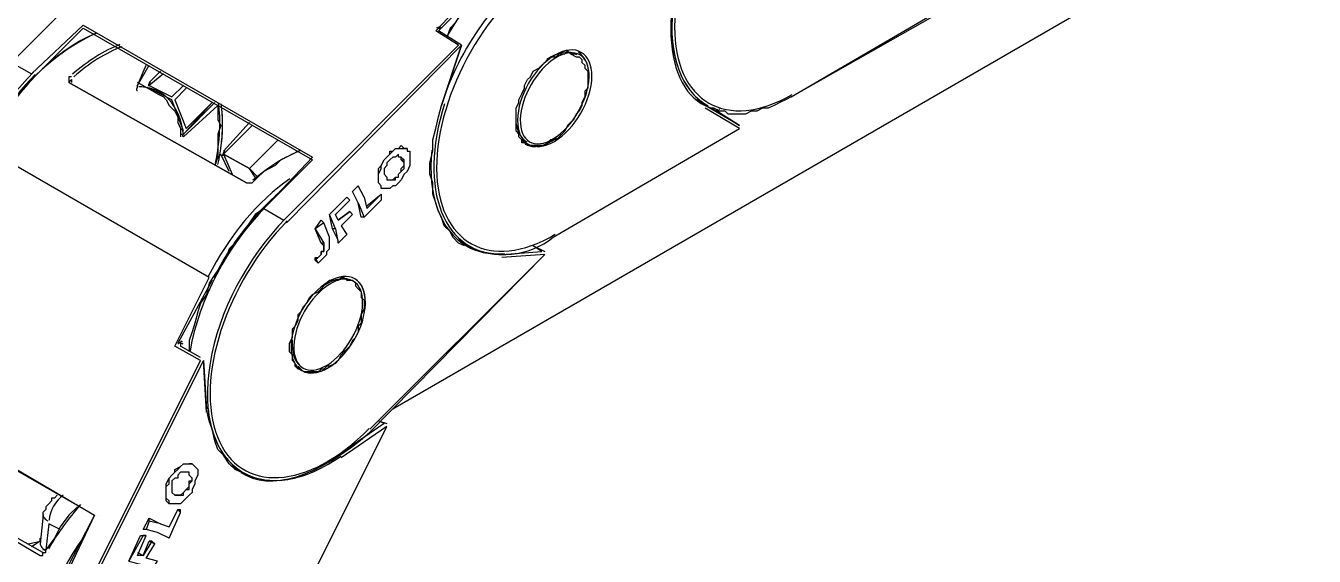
# Model space of a CAD drawing. Header units: millimetres. Extents: x 2758 to 41047, y 670 to 17125.
# Drawn here: x 35486.8 to 35674.1, y 7251 to 7328.1 of the extents above; entities that cross this region are included whole.
import ezdxf

# ---------------------------------------------------------------- set-up
doc = ezdxf.new("R2010")
doc.units = ezdxf.units.MM
doc.layers.add('PDF2_Geometría', color=7, linetype='Continuous')

# ---------------------------------------------------------------- blocks, each defined once
blk = doc.blocks.new('OH3A1-1$-$ASSY$$CENTER$TUB_-_v2$-$copia')
at = {"layer": 'PDF2_Geometría', "lineweight": -3}
for points in [[(17.39416164822048, 9.05416276719835), (16.53169674343533, 8.555849711100258)], [(16.49334377712673, 8.718338012695312), (16.4783443874783, 8.703338623046875), (16.47167799207899, 8.70750512017144), (16.42084672715929, 8.656673855251736), (16.42667982313368, 8.653340657552082), (16.44167921278211, 8.667506747775606)], [(16.47834269205729, 8.704171074761282), (16.47167629665798, 8.707504272460938), (16.42084503173828, 8.656673007541231), (16.41834513346354, 8.654173109266493), (16.41667853461371, 8.652506510416666), (16.41501193576388, 8.650006612141924), (16.41334533691406, 8.647506713867188), (16.41167873806423, 8.645006815592447), (16.41001213921441, 8.642506917317707), (16.40834554036458, 8.640007019042965), (16.40667894151475, 8.637507120768227), (16.40501234266493, 8.634173923068575), (16.40417904324001, 8.631674024793837), (16.40251244439019, 8.629174126519096), (16.40167914496527, 8.625840928819441), (16.40084584554036, 8.623341030544704), (16.40001254611545, 8.620841132269964), (16.39917924669054, 8.617507934570312), (16.39917924669054, 8.615008036295572)], [(16.58667670355903, 8.698338826497395), (16.57084401448568, 8.689172532823347), (16.56917741563585, 8.688339233398436), (16.56751081678602, 8.687505933973522), (16.5658442179362, 8.685839335123697), (16.56417761908637, 8.685006035698782), (16.56251102023654, 8.683339436848957), (16.56084442138672, 8.682506137424044), (16.56001112196181, 8.680839538574215), (16.55834452311198, 8.67917293972439), (16.55667792426215, 8.677506340874565), (16.55501132541233, 8.675839742024738), (16.5533447265625, 8.67417314317491), (16.55251142713759, 8.672506544325083), (16.55084482828776, 8.670006646050346), (16.55001152886284, 8.66834004720052), (16.54834493001302, 8.666673448350691), (16.54751163058811, 8.664173550075954)], [(16.64751180013021, 8.646673414442274), (16.70167626274956, 8.678338792588974), (16.69250996907552, 8.683338589138454)], [(16.44168090820312, 8.6675050523546), (16.50834486219618, 8.62917327880859), (16.49417877197265, 8.614173889160156), (16.50001186794705, 8.610840691460503), (16.55084313286675, 8.661671956380207), (16.54417673746745, 8.665838453504774), (16.55834282769097, 8.680837843153212)], [(16.55917697482639, 8.6800053914388), (16.54501088460286, 8.665839301215277)], [(16.64751180013021, 8.646673414442274), (16.70167626274956, 8.677505493164062)], [(16.44167751736111, 8.66667260064019), (16.42751142713758, 8.652506510416666)], [(16.44167921278211, 8.666670905219183), (16.50834316677517, 8.628339131673174), (16.49417707655165, 8.614173041449652), (16.49167717827691, 8.612506442599825), (16.49001057942708, 8.610006544325087), (16.48834398057725, 8.607506646050346), (16.48667738172743, 8.605006747775606), (16.48417748345269, 8.602506849500868), (16.48334418402777, 8.600006951226128), (16.48167758517795, 8.597507052951388), (16.48001098632812, 8.595007154676649), (16.4783443874783, 8.592507256401907), (16.47751108805338, 8.589174058702254), (16.47584448920355, 8.586674160427515), (16.47501118977864, 8.584174262152777), (16.47417789035373, 8.580841064453123), (16.47334459092881, 8.578341166178383), (16.4725112915039, 8.575841267903645), (16.4725112915039, 8.572508070203993)], [(16.54501173231336, 8.665839301215277), (16.54501173231336, 8.665839301215277)], [(16.55167812771267, 8.661672804090712), (16.54501173231336, 8.665839301215277)], [(16.54501173231336, 8.665839301215277), (16.54501173231336, 8.665839301215277)], [(16.55167643229166, 8.661671956380207), (16.50084516737196, 8.61000739203559)], [(16.54584418402778, 8.644173516167532), (16.55167728000217, 8.661672804090712)], [(16.55167812771267, 8.661671956380207), (16.54584503173827, 8.64417266845703)], [(16.55084567599826, 8.661672804090712), (16.55084567599826, 8.661672804090712)], [(16.55084567599826, 8.661672804090712), (16.55084567599826, 8.661672804090712)], [(16.57001241048177, 8.633339775933157), (16.56917911105686, 8.633339775933157), (16.56917911105686, 8.634173075358072), (16.56834581163194, 8.635006374782986), (16.56834581163194, 8.635839674207899), (16.56751251220702, 8.636672973632812), (16.56751251220702, 8.637506273057722), (16.56751251220702, 8.638339572482638), (16.56751251220702, 8.640006171332464), (16.56751251220702, 8.640839470757378), (16.56751251220702, 8.642506069607204), (16.56751251220702, 8.643339369032118), (16.56834581163194, 8.645005967881941), (16.56834581163194, 8.645839267306856), (16.56917911105686, 8.647505866156683), (16.57001241048177, 8.649172465006508), (16.57001241048177, 8.650005764431423), (16.57084570990668, 8.65167236328125), (16.57167900933159, 8.65250566270616), (16.57251230875651, 8.654172261555988), (16.57417890760633, 8.655005560980902), (16.57501220703125, 8.655838860405815), (16.57584550645616, 8.656672159830727), (16.57667880588108, 8.65750545925564), (16.57751210530599, 8.658338758680555), (16.57917870415581, 8.658338758680555), (16.58001200358073, 8.659172058105465), (16.58084530300564, 8.659172058105465), (16.58167860243055, 8.659172058105465), (16.58251190185547, 8.660005357530379), (16.58334520128038, 8.659172058105465), (16.58417850070529, 8.659172058105465), (16.5850118001302, 8.659172058105465)], [(16.58334520128038, 8.659172905815971), (16.5850118001302, 8.658339606391058)], [(16.45751105414496, 8.650005764431423), (16.4600109524197, 8.655838860405815)], [(16.45751105414496, 8.650005764431423), (16.46084425184462, 8.655838860405815)], [(16.5850118001302, 8.658338758680555), (16.58584509955512, 8.658338758680555), (16.58667839898003, 8.65750545925564), (16.58667839898003, 8.656672159830727), (16.58751169840494, 8.655838860405815), (16.58751169840494, 8.655005560980902), (16.58834499782986, 8.65417226155599), (16.58834499782986, 8.653338962131075), (16.58834499782986, 8.65167236328125), (16.58834499782986, 8.650839063856337), (16.58834499782986, 8.649172465006508), (16.58751169840494, 8.648339165581596), (16.58751169840494, 8.646672566731771), (16.58667839898003, 8.645005967881943), (16.58667839898003, 8.644172668457031), (16.58584509955512, 8.642506069607204), (16.5850118001302, 8.641672770182291), (16.58417850070529, 8.640006171332464), (16.58334520128038, 8.639172871907553), (16.58251190185547, 8.638339572482638), (16.58167860243055, 8.636672973632812), (16.58084530300564, 8.635839674207899), (16.58001200358073, 8.635006374782986), (16.57917870415581, 8.634173075358072), (16.57751210530599, 8.634173075358072), (16.57667880588108, 8.633339775933157), (16.57584550645616, 8.632506476508246), (16.57501220703125, 8.632506476508246), (16.57417890760633, 8.632506476508246), (16.57251230875651, 8.632506476508246), (16.57167900933159, 8.632506476508246), (16.57084570990668, 8.632506476508246), (16.57001241048177, 8.633339775933157)], [(16.42751057942708, 8.652506510416666), (16.42751057942708, 8.652506510416666)], [(16.43834431966145, 8.65167236328125), (16.43751102023654, 8.650839063856337)], [(16.43834601508246, 8.652505662706162), (16.43751271565755, 8.652505662706162), (16.43751271565755, 8.65167236328125), (16.43751271565755, 8.650839063856337), (16.48917728000217, 8.621673583984375), (16.49001057942708, 8.621673583984375), (16.49084387885199, 8.621673583984375)], [(16.43834431966145, 8.652506510416666), (16.43834431966145, 8.652506510416666)], [(16.43834431966145, 8.65167236328125), (16.43834431966145, 8.650839063856337)], [(16.43834431966145, 8.65167236328125), (16.43834431966145, 8.65167236328125)], [(16.46084425184461, 8.650839063856337), (16.46417744954427, 8.65417226155599)], [(16.46501159667969, 8.653338962131075), (16.46084509955512, 8.650005764431423), (16.46751149495442, 8.646672566731771), (16.47084469265408, 8.650005764431423)], [(16.43751186794705, 8.650839063856337), (16.43751186794705, 8.650839063856337)], [(16.48917643229166, 8.621673583984375), (16.43751186794704, 8.650839063856337)], [(16.45667860243055, 8.650005764431423), (16.45667860243055, 8.650005764431423)], [(16.45751105414496, 8.650005764431423), (16.45751105414496, 8.650005764431423)], [(16.45751105414496, 8.649172465006508), (16.45751105414496, 8.650005764431423)], [(16.45751105414496, 8.649172465006508), (16.45751105414496, 8.649172465006508)], [(16.45751105414496, 8.649172465006508), (16.45751105414496, 8.649172465006508)], [(16.46334499782986, 8.647505866156683), (16.45751190185547, 8.650839063856337)], [(16.46084425184461, 8.650005764431423), (16.46084425184461, 8.650005764431423)], [(16.46084425184461, 8.649172465006508), (16.46084425184461, 8.649172465006508)], [(16.47001139322916, 8.637506273057724), (16.47084469265407, 8.636672973632812), (16.46751149495442, 8.645839267306856), (16.46084509955512, 8.649172465006508)], [(16.46167839898003, 8.650005764431423), (16.46167839898003, 8.650005764431423)], [(16.47167799207899, 8.649172465006508), (16.46834479437934, 8.645839267306856), (16.47167799207899, 8.637506273057724), (16.47917768690321, 8.645005967881943)], [(16.46334499782986, 8.647505866156683), (16.46501159667969, 8.64667256673177), (16.4658448961046, 8.645839267306856), (16.4666781955295, 8.64417266845703), (16.46834479437934, 8.642506069607204), (16.46917809380425, 8.640839470757378), (16.46917809380425, 8.63917287190755), (16.47001139322917, 8.637506273057722), (16.47001139322917, 8.635006374782986)], [(16.46751234266493, 8.645839267306856), (16.46751234266493, 8.645839267306856)], [(16.46751234266493, 8.645839267306856), (16.46751234266493, 8.645839267306856)], [(16.46751234266493, 8.645839267306856), (16.46751234266493, 8.645839267306856)], [(16.47001139322916, 8.635839674207899), (16.47084469265407, 8.635839674207899), (16.48001098632812, 8.645005967881943)], [(16.48084513346354, 8.644172668457031), (16.47084554036458, 8.635006374782986)], [(16.47167799207899, 8.636672973632812), (16.47917768690321, 8.645005967881943)], [(16.48001098632812, 8.644172668457031), (16.48001098632812, 8.644172668457031)], [(16.48001098632812, 8.644172668457031), (16.48001098632812, 8.644172668457031)], [(16.48084513346354, 8.644171820746527), (16.48084513346354, 8.6425052218967), (16.48084513346354, 8.640005323621962), (16.48167843288845, 8.638338724772133), (16.48084513346354, 8.635838826497395), (16.48084513346354, 8.633338928222654), (16.48084513346354, 8.63167232937283), (16.48084513346354, 8.62917243109809), (16.48001183403863, 8.626672532823347)], [(16.55251057942708, 8.603340148925781), (16.55084398057725, 8.604173448350693), (16.54917738172743, 8.605840047200521), (16.54834408230251, 8.607506646050346), (16.54667748345269, 8.609173244900173), (16.54584418402777, 8.611673143174912), (16.54501088460286, 8.61333974202474), (16.54417758517795, 8.615839640299477), (16.54334428575303, 8.618339538574215), (16.54334428575303, 8.621672736273872), (16.54251098632812, 8.62417263454861), (16.54251098632812, 8.627505832248263), (16.54334428575303, 8.630839029947916), (16.54334428575303, 8.634172227647568), (16.54417758517795, 8.637505425347221), (16.54501088460286, 8.640838623046875), (16.54584418402777, 8.644171820746529)], [(16.54584418402778, 8.644172668457031), (16.54584418402778, 8.644172668457031)], [(16.6225111219618, 8.644172668457031), (16.62001122368706, 8.645839267306856)], [(16.63251071506075, 8.638339572482638), (16.62584431966146, 8.642506069607204), (16.62084452311198, 8.645005967881943)], [(16.63251071506075, 8.638339572482638), (16.6225111219618, 8.644172668457031)], [(16.64751180013021, 8.64667256673177), (16.64584520128038, 8.645839267306856), (16.64417860243055, 8.645005967881941), (16.64251200358072, 8.64417266845703), (16.6408454047309, 8.643339369032116), (16.63917880588108, 8.643339369032116), (16.63751220703125, 8.642506069607204), (16.63584560818142, 8.642506069607204), (16.63417900933159, 8.641672770182291), (16.63251241048177, 8.641672770182291), (16.63084581163194, 8.641672770182291), (16.62917921278211, 8.641672770182291), (16.6283459133572, 8.642506069607204), (16.62667931450737, 8.642506069607204), (16.62501271565755, 8.643339369032116), (16.62417941623264, 8.643339369032116), (16.62251281738281, 8.64417266845703)], [(16.64751180013021, 8.64667256673177), (16.64751180013021, 8.64667256673177)], [(16.5783454047309, 8.60584004720052), (16.63250986735025, 8.637505425347221), (16.6225102742513, 8.643338521321613)], [(16.6225111219618, 8.643339369032118), (16.6225111219618, 8.643339369032118)], [(16.62584431966146, 8.642506069607204), (16.62667761908637, 8.642506069607204)], [(16.62584431966146, 8.642506069607204), (16.62584431966146, 8.642506069607204)], [(16.62584431966146, 8.642506069607204), (16.63251071506075, 8.638339572482638)], [(16.62584431966146, 8.642506069607204), (16.62584431966146, 8.642506069607204)], [(16.62667846679687, 8.642506069607204), (16.62584516737196, 8.642506069607204)], [(16.62667846679687, 8.642506069607204), (16.62667846679687, 8.642506069607204)], [(16.47084554036458, 8.636672973632812), (16.47001224093967, 8.637506273057724)], [(16.47084554036458, 8.637506273057724), (16.47084554036458, 8.637506273057724)], [(16.47084554036458, 8.637506273057724), (16.47084554036458, 8.637506273057724)], [(16.47084554036458, 8.637506273057724), (16.47084554036458, 8.637506273057724)], [(16.47084554036458, 8.637505425347221), (16.47084554036458, 8.637505425347221)], [(16.48251173231336, 8.630839029947916), (16.49001142713758, 8.639172024197048)], [(16.4908447265625, 8.638339572482638), (16.48251173231337, 8.630006578233507), (16.49001142713759, 8.62584008110894)], [(16.5783454047309, 8.60584004720052), (16.63250986735025, 8.637505425347221)], [(16.63167826334635, 8.638339572482638), (16.63167826334635, 8.638339572482638)], [(16.63167826334635, 8.638339572482638), (16.63167826334635, 8.638339572482638)], [(16.63167826334635, 8.638339572482638), (16.63167826334635, 8.638339572482638)], [(16.47001139322916, 8.635006374782986), (16.47001139322916, 8.635006374782986)], [(16.47001139322916, 8.635006374782986), (16.47001139322916, 8.635006374782986)], [(16.47084554036458, 8.635839674207899), (16.47084554036458, 8.635839674207899)], [(16.47084554036458, 8.635006374782986), (16.47084554036458, 8.635006374782986)], [(16.49001227484809, 8.625839233398438), (16.49834526909722, 8.634172227647568), (16.49001227484809, 8.625839233398438), (16.49251217312283, 8.623339335123697)], [(16.56917826334635, 8.634172227647568), (16.57001156277126, 8.633338928222656)], [(16.47834269205729, 8.594173855251736), (16.41334533691406, 8.63167232937283)], [(16.48417833116319, 8.625005933973524), (16.48167843288845, 8.630005730523003)], [(16.48251173231336, 8.630839029947916), (16.48251173231336, 8.630839029947916)], [(16.48251173231336, 8.630005730523003), (16.48251173231336, 8.630005730523003)], [(16.48251173231336, 8.62917243109809), (16.48251173231336, 8.62917243109809)], [(16.49167887369791, 8.623339335123697), (16.49001227484809, 8.625839233398438), (16.48251258002387, 8.630005730523003), (16.48501247829861, 8.62417263454861)], [(16.50417751736111, 8.630839029947916), (16.50251091851128, 8.630005730523003), (16.50084431966146, 8.62917243109809), (16.49917772081163, 8.628339131673174), (16.4975111219618, 8.62667253282335), (16.49584452311198, 8.625839233398438), (16.49417792426215, 8.625005933973524), (16.49251132541232, 8.623339335123697), (16.4908447265625, 8.62167273627387)], [(16.52834404839409, 8.620006137424044), (16.52834404839409, 8.620839436848957), (16.52751074896918, 8.621672736273872), (16.52751074896918, 8.622506035698782), (16.52751074896918, 8.623339335123699), (16.52751074896918, 8.62417263454861), (16.52751074896918, 8.625839233398438), (16.52834404839409, 8.62667253282335), (16.52917734781901, 8.628339131673178), (16.53001064724392, 8.629172431098091), (16.53084394666883, 8.630005730523003), (16.53084394666883, 8.630839029947918), (16.53167724609375, 8.630839029947918), (16.53251054551866, 8.63167232937283), (16.53334384494358, 8.63167232937283), (16.53417714436849, 8.632505628797743), (16.5350104437934, 8.63167232937283)], [(16.53084479437934, 8.630005730523003), (16.53084479437934, 8.630005730523003)], [(16.53417799207899, 8.628339131673174), (16.53417799207899, 8.62917243109809), (16.53334469265408, 8.62917243109809)], [(16.53584459092882, 8.63167232937283), (16.5350112915039, 8.63167232937283)], [(16.49001227484809, 8.625839233398438), (16.49001227484809, 8.625839233398438)], [(16.49001227484809, 8.625839233398438), (16.49001227484809, 8.625839233398438)], [(16.49001227484809, 8.625839233398438), (16.49001227484809, 8.625839233398438)], [(16.50917900933159, 8.628339131673174), (16.50917900933159, 8.628339131673174)], [(16.53334554036458, 8.623339335123697), (16.53334554036458, 8.62417263454861), (16.53417883978949, 8.625005933973524), (16.53417883978949, 8.625839233398438), (16.53501213921441, 8.62667253282335), (16.53501213921441, 8.627505832248263), (16.53417883978949, 8.628339131673174), (16.53501213921441, 8.628339131673174)], [(16.48917812771267, 8.62167273627387), (16.49001142713758, 8.62167273627387), (16.4908447265625, 8.62167273627387)], [(16.4908447265625, 8.62167273627387), (16.4908447265625, 8.62167273627387)], [(16.52751159667969, 8.62167273627387), (16.52751159667969, 8.62167273627387)], [(16.53001234266493, 8.622506035698782), (16.53084564208984, 8.622506035698782), (16.53167894151475, 8.622506035698782), (16.53251224093966, 8.623339335123697), (16.53334554036458, 8.623339335123697)], [(16.48917812771267, 8.620839436848957), (16.48917812771267, 8.620839436848957)], [(16.52334425184461, 8.617506239149305), (16.52167765299479, 8.620839436848957), (16.52001105414496, 8.619172837999132)], [(16.52167765299479, 8.615839640299477), (16.52001105414496, 8.619172837999132)], [(16.52251180013021, 8.611673143174912), (16.52167850070529, 8.615839640299477), (16.52001190185547, 8.619172837999132), (16.52167850070529, 8.620839436848957)], [(16.52334425184461, 8.617506239149305), (16.52417755126952, 8.614173041449652), (16.52834404839409, 8.618339538574215)], [(16.52834404839409, 8.618339538574215), (16.52834404839409, 8.61667293972439), (16.52334425184461, 8.611673143174912)], [(16.52417839898003, 8.615006340874565), (16.5283448961046, 8.618339538574215)], [(16.52917819552951, 8.620006137424044), (16.5283448961046, 8.620006137424044)], [(16.49417792426215, 8.614173041449652), (16.49417792426215, 8.614173041449652)], [(16.51834445529514, 8.617506239149305), (16.51334465874566, 8.612506442599825)], [(16.51417880588107, 8.608339097764757), (16.51334550645616, 8.612505594889322), (16.51834530300564, 8.617505391438803)], [(16.52001105414496, 8.612506442599825), (16.51917775472005, 8.61333974202474), (16.5158445570204, 8.61083984375), (16.51501125759548, 8.612506442599825), (16.51917775472005, 8.61667293972439), (16.51834445529514, 8.617506239149305)], [(16.52167765299479, 8.615839640299477), (16.52167765299479, 8.615839640299477)], [(16.52167765299479, 8.615839640299477), (16.52334425184461, 8.611673143174912), (16.5225109524197, 8.611673143174912)], [(16.50001186794705, 8.61083984375), (16.50001186794705, 8.61083984375)], [(16.51084391276041, 8.60417260064019), (16.50917731391059, 8.608339097764754), (16.51084391276041, 8.610838996039496)], [(16.51084391276041, 8.610838996039496), (16.51167721218532, 8.610005696614582), (16.50917731391059, 8.608339097764754), (16.51167721218532, 8.60417260064019), (16.51084391276041, 8.60417260064019)], [(16.51501125759548, 8.608339097764757), (16.51334465874566, 8.612505594889322)], [(16.52001105414496, 8.612505594889322), (16.51667785644531, 8.609172397189669), (16.51834445529514, 8.60667249891493), (16.5158445570204, 8.60417260064019)], [(16.5158454047309, 8.61083984375), (16.51917860243055, 8.61333974202474)], [(16.50917900933159, 8.599172804090712), (16.51001230875651, 8.598339504665798), (16.51084560818142, 8.599172804090712), (16.51167890760633, 8.600006103515625), (16.51251220703125, 8.600839402940537), (16.51251220703125, 8.60167270236545), (16.51334550645616, 8.602506001790365), (16.51334550645616, 8.603339301215277), (16.51334550645616, 8.60417260064019), (16.51334550645616, 8.605005900065102), (16.51334550645616, 8.605839199490015), (16.51167890760633, 8.610005696614582)], [(16.51501125759548, 8.608339097764757), (16.51417795817057, 8.608339097764757)], [(16.5158454047309, 8.605005900065102), (16.51417880588107, 8.608339097764757)], [(16.51501125759548, 8.608339097764757), (16.5158445570204, 8.60417260064019), (16.5158445570204, 8.605005900065102)], [(16.5783454047309, 8.60667249891493), (16.5783454047309, 8.60667249891493)], [(16.510011461046, 8.598339504665798), (16.50917816162109, 8.600006103515625), (16.510011461046, 8.600006103515625), (16.51084476047091, 8.600839402940537), (16.51084476047091, 8.60167270236545), (16.51167805989583, 8.60167270236545), (16.51167805989583, 8.602506001790363), (16.51167805989583, 8.603339301215277), (16.51084476047091, 8.60417260064019)], [(16.51167805989583, 8.60417260064019), (16.51167805989583, 8.603339301215277), (16.51167805989583, 8.602506001790363), (16.51167805989583, 8.60167270236545), (16.51084476047092, 8.60167270236545), (16.51084476047092, 8.600839402940535), (16.510011461046, 8.600006103515625), (16.50917816162109, 8.599172804090712), (16.50917816162109, 8.600006103515625)], [(16.5533447265625, 8.603339301215277), (16.55084482828776, 8.605005900065102)], [(16.572511461046, 8.603339301215277), (16.57584465874566, 8.60167270236545)], [(16.57501220703125, 8.60167270236545), (16.57251230875651, 8.603339301215279)], [(16.52501254611545, 8.55000729031033), (16.57584381103515, 8.600838555230032), (16.56334431966145, 8.60000525580512)], [(16.52501254611545, 8.549173990885416), (16.57584381103515, 8.600838555230032)], [(16.56251186794705, 8.600839402940537), (16.56334516737196, 8.600839402940537), (16.57501135932075, 8.60167270236545)], [(16.56334431966145, 8.600006103515625), (16.56334431966145, 8.600006103515625)], [(16.57501220703125, 8.600839402940537), (16.57501220703125, 8.600839402940537)], [(16.57501220703125, 8.600839402940537), (16.57501220703125, 8.600839402940537)], [(16.57501220703125, 8.600839402940537), (16.57501220703125, 8.600839402940537)], [(16.37834676106771, 8.564171685112846), (16.44501071506075, 8.525006612141924), (16.43584442138672, 8.505840725368923), (16.44167751736111, 8.501674228244356), (16.47584279378255, 8.570004781087238), (16.46834309895833, 8.574171278211805), (16.47834269205729, 8.594170464409721)], [(16.47917853461371, 8.593338860405815), (16.46917894151476, 8.575006273057722)], [(16.4783443874783, 8.594173007541231), (16.4783443874783, 8.594173007541231)], [(16.50501166449653, 8.567506578233507), (16.50417836507162, 8.567506578233507), (16.5033450656467, 8.568339877658419), (16.5033450656467, 8.569173177083332), (16.50251176622179, 8.570006476508247), (16.50251176622179, 8.570839775933157), (16.50251176622179, 8.571673075358072), (16.50167846679687, 8.572506374782986), (16.50167846679687, 8.574172973632812), (16.50167846679687, 8.575006273057724), (16.50251176622179, 8.576672871907553), (16.50251176622179, 8.577506171332466), (16.50251176622179, 8.579172770182291), (16.5033450656467, 8.580006069607204), (16.50417836507162, 8.581672668457031), (16.50417836507162, 8.583339267306856), (16.50501166449653, 8.584172566731771), (16.50584496392144, 8.585839165581596), (16.50667826334635, 8.586672465006508), (16.50751156277127, 8.588339063856337), (16.50834486219618, 8.58917236328125), (16.51001146104601, 8.590005662706162), (16.51084476047092, 8.590838962131075), (16.51167805989583, 8.59167226155599), (16.51251135932074, 8.592505560980904), (16.51334465874566, 8.593338860405815), (16.51501125759548, 8.593338860405815), (16.5158445570204, 8.593338860405815), (16.51667785644531, 8.594172159830727), (16.51751115587023, 8.594172159830727), (16.51834445529514, 8.593338860405815), (16.51917775472005, 8.593338860405815), (16.52001105414496, 8.593338860405815)], [(16.52001105414496, 8.593338860405815), (16.52084435356988, 8.592505560980902), (16.52084435356988, 8.591672261555988), (16.52167765299479, 8.590838962131075), (16.5225109524197, 8.59000566270616), (16.5225109524197, 8.58917236328125), (16.5225109524197, 8.588339063856337), (16.52334425184462, 8.587505764431423), (16.52334425184462, 8.585839165581596), (16.52334425184462, 8.585005866156683), (16.5225109524197, 8.583339267306856), (16.5225109524197, 8.582505967881941), (16.5225109524197, 8.580839369032118), (16.52167765299479, 8.580006069607204), (16.52167765299479, 8.578339470757378), (16.52084435356988, 8.57667287190755), (16.52001105414496, 8.575839572482638), (16.51917775472005, 8.574172973632812), (16.51834445529514, 8.573339674207899), (16.51751115587023, 8.572506374782986), (16.51667785644531, 8.571673075358072), (16.5158445570204, 8.570006476508246), (16.51501125759548, 8.569173177083332), (16.51334465874566, 8.568339877658419), (16.51251135932074, 8.568339877658419), (16.51167805989583, 8.567506578233504), (16.51084476047092, 8.567506578233504), (16.51001146104601, 8.56667327880859), (16.50834486219618, 8.56667327880859), (16.50751156277127, 8.56667327880859), (16.50667826334635, 8.56667327880859), (16.50584496392144, 8.56667327880859), (16.50501166449653, 8.567506578233504)], [(16.51834445529514, 8.593339708116318), (16.52001105414496, 8.593339708116318)], [(16.46917894151475, 8.574172973632812), (16.46917894151475, 8.574172973632812)], [(16.47001139322916, 8.575006273057724), (16.47001139322916, 8.574172973632812)], [(16.47001139322916, 8.575006273057724), (16.47001139322916, 8.575006273057724)], [(16.47001139322916, 8.574172973632812), (16.47001139322916, 8.574172973632812)], [(16.47001139322916, 8.574172973632812), (16.47001139322916, 8.574172973632812)], [(16.47584533691406, 8.570839775933157), (16.47001224093967, 8.574172973632812)], [(16.47667778862847, 8.570004781087238), (16.44251251220703, 8.501674228244356)], [(16.47584533691406, 8.570005628797743), (16.47584533691406, 8.570005628797743)], [(16.47584533691406, 8.570005628797743), (16.47584533691406, 8.570005628797743)], [(16.47584533691406, 8.570005628797743), (16.47584533691406, 8.570005628797743)], [(16.47667778862847, 8.570005628797743), (16.47751108805338, 8.555839538574215)], [(16.47751193576389, 8.555006239149305), (16.47667863633898, 8.570005628797743)], [(16.50417751736111, 8.568339029947916), (16.50501081678602, 8.567505730523003)], [(16.37834676106771, 8.56333753797743), (16.44501071506075, 8.525005764431423), (16.4350111219618, 8.505839877658419), (16.43417782253689, 8.502506679958765), (16.43251122368706, 8.499173482259115), (16.43167792426215, 8.496673583984375), (16.43001132541233, 8.493340386284721), (16.42917802598741, 8.490007188585068), (16.42917802598741, 8.48750729031033), (16.4283447265625, 8.484174092610678), (16.42751142713758, 8.480840894911024), (16.42751142713758, 8.478340996636282), (16.42751142713758, 8.475841098361544), (16.42751142713758, 8.47250790066189), (16.4283447265625, 8.470008002387152), (16.4283447265625, 8.467508104112412), (16.42917802598741, 8.465008205837673), (16.43001132541233, 8.463341606987846), (16.43084462483724, 8.460841708713106)], [(16.47751193576389, 8.555839538574215), (16.47751193576389, 8.555839538574215)], [(16.48751152886284, 8.537506103515625), (16.48584493001302, 8.538339402940537), (16.48417833116319, 8.540006001790365), (16.48251173231336, 8.542505900065102), (16.48084513346354, 8.54417249891493), (16.48001183403863, 8.546672397189669), (16.47917853461371, 8.550005594889322), (16.4783452351888, 8.552505493164062), (16.47751193576389, 8.555838690863716)], [(16.49584621853298, 8.48250749376085), (16.53001149495442, 8.550838046603731), (16.51667870415581, 8.541671752929688)], [(16.49584621853298, 8.48250749376085), (16.53001149495442, 8.550838046603731)], [(16.52917819552951, 8.551672193739149), (16.5158454047309, 8.542505900065102)], [(16.52917819552951, 8.551673041449652), (16.52751159667969, 8.552506340874565)], [(16.52751159667969, 8.552505493164062), (16.53001149495442, 8.551672193739149)], [(16.52917819552951, 8.550838894314236), (16.52917819552951, 8.550838894314236)], [(16.52917819552951, 8.550838894314236), (16.52917819552951, 8.550838894314236)], [(16.52917819552951, 8.550838894314236), (16.52917819552951, 8.550838894314236)], [(16.52417839898003, 8.550006442599825), (16.52417839898003, 8.550006442599825)], [(16.3783450656467, 8.54500495062934), (16.37751176622179, 8.544171651204424), (16.37751176622179, 8.543338351779513), (16.3783450656467, 8.543338351779513), (16.4291763305664, 8.513339572482638), (16.43000962999131, 8.513339572482638), (16.43000962999131, 8.51417287190755), (16.43084292941623, 8.51417287190755), (16.43084292941623, 8.515006171332464)], [(16.43000962999131, 8.514173719618055), (16.3783450656467, 8.543339199490015)], [(16.4666781955295, 8.52833980984158), (16.4666781955295, 8.529173109266493), (16.4658448961046, 8.530006408691406), (16.4658448961046, 8.531673007541231), (16.4658448961046, 8.532506306966145), (16.4658448961046, 8.533339606391058), (16.4658448961046, 8.534172905815971), (16.4666781955295, 8.535839504665798), (16.46751149495442, 8.536672804090712), (16.46834479437934, 8.537506103515625), (16.46834479437934, 8.538339402940537), (16.47001139322917, 8.53917270236545), (16.47084469265408, 8.540006001790363), (16.47167799207899, 8.540006001790363), (16.4725112915039, 8.540006001790363), (16.47334459092881, 8.540006001790363)], [(16.47334459092881, 8.540006001790363), (16.4725112915039, 8.540006001790363)], [(16.47334459092881, 8.540006001790363), (16.47334459092881, 8.540006001790363)], [(16.48751152886284, 8.537506103515625), (16.48501163058811, 8.53917270236545)], [(16.5158454047309, 8.54167260064019), (16.5158454047309, 8.54167260064019)], [(16.4666781955295, 8.535839504665798), (16.4666781955295, 8.535839504665798)], [(16.47251213921441, 8.533339606391058), (16.47251213921441, 8.534172905815971), (16.47251213921441, 8.535006205240883), (16.47334543863932, 8.535006205240883), (16.47334543863932, 8.535839504665798), (16.47251213921441, 8.536672804090712), (16.47251213921441, 8.537506103515623)], [(16.47251213921441, 8.533338758680555), (16.4716788397895, 8.53250545925564), (16.47084554036458, 8.531672159830727), (16.47001224093967, 8.530838860405815), (16.46917894151475, 8.530838860405815), (16.46834564208984, 8.530838860405815)], [(16.43417867024739, 8.530838860405815), (16.43334537082248, 8.530005560980902), (16.43251207139757, 8.530005560980902), (16.43251207139757, 8.529172261555988), (16.43167877197265, 8.528338962131075), (16.43084547254774, 8.52750566270616), (16.43084547254774, 8.52667236328125), (16.43001217312283, 8.525839063856337), (16.43001217312283, 8.524172465006508), (16.42917887369791, 8.516672770182291)], [(16.4666781955295, 8.528338962131075), (16.4666781955295, 8.528338962131075)], [(16.44001091851128, 8.527505662706162), (16.43751102023654, 8.525005764431423), (16.4350111219618, 8.521672566731771), (16.43334452311197, 8.518339369032118), (16.43084462483724, 8.515006171332466)], [(16.44584486219618, 8.525005764431423), (16.44584486219618, 8.525005764431423)], [(16.45917765299479, 8.520839267306856), (16.46084425184461, 8.524172465006512), (16.46417744954427, 8.522505866156685)], [(16.46417744954427, 8.522505866156683), (16.46084425184461, 8.523339165581596), (16.46084425184461, 8.524172465006508)], [(16.46417914496528, 8.522505866156683), (16.46667904324002, 8.52167256673177), (16.46917894151476, 8.526672363281248), (16.47001224093967, 8.526672363281248)], [(16.46917724609375, 8.52667236328125), (16.46667734781901, 8.521672566731771)], [(16.4666781955295, 8.518339369032118), (16.47001139322917, 8.525839063856337), (16.47001139322917, 8.52667236328125)], [(16.46917724609375, 8.52667236328125), (16.47001054551866, 8.525839063856337)], [(16.4350111219618, 8.520839267306856), (16.43167792426215, 8.522505866156685), (16.43084462483724, 8.515006171332466)], [(16.46084425184461, 8.523339165581596), (16.4600109524197, 8.520839267306856), (16.45917765299479, 8.520839267306856)], [(16.4666781955295, 8.518339369032118), (16.46334499782986, 8.520005967881943), (16.4600118001302, 8.520839267306856)], [(16.46417914496528, 8.522505866156683), (16.46417914496528, 8.522505866156683)], [(16.46417914496528, 8.522505866156683), (16.46667904324002, 8.52167256673177)], [(16.42584398057725, 8.516672770182291), (16.42917717827691, 8.517506069607204), (16.42917717827691, 8.518339369032118)], [(16.42917717827691, 8.517506069607204), (16.42667728000217, 8.515839470757378)], [(16.42917887369791, 8.517506069607204), (16.42917887369791, 8.517506069607204)], [(16.45501200358072, 8.511672973632812), (16.45834520128038, 8.519172668457031), (16.4600118001302, 8.519172668457031)], [(16.45834520128038, 8.519172668457031), (16.45917850070529, 8.519172668457031), (16.45501200358072, 8.511672973632812), (16.45834520128038, 8.510839674207899), (16.46167839898003, 8.509173075358072), (16.46334499782986, 8.511672973632812), (16.4600118001302, 8.512506273057724), (16.46251169840494, 8.516672770182291), (16.46167839898003, 8.517506069607204), (16.46084509955512, 8.517506069607204)], [(16.45751105414496, 8.51417287190755), (16.45917765299479, 8.513339572482638), (16.46084425184462, 8.517506069607204), (16.46251085069444, 8.516672770182291)], [(16.46167839898003, 8.517506069607204), (16.45917850070529, 8.513339572482638), (16.45751190185547, 8.513339572482638), (16.4600118001302, 8.519172668457031), (16.45917850070529, 8.519172668457031)], [(16.43001132541233, 8.51417287190755), (16.43084462483724, 8.51417287190755), (16.43084462483724, 8.515006171332464)], [(16.43001132541233, 8.513339572482638), (16.43001132541233, 8.513339572482638)], [(16.43084547254774, 8.515006171332464), (16.43001217312283, 8.515006171332464)], [(16.43167792426215, 8.51417287190755), (16.43167792426215, 8.51417287190755)]]:
    blk.add_lwpolyline(points, dxfattribs=at)
for points in [[(16.53334554036458, 8.62167273627387), (16.53251224093967, 8.620839436848957), (16.53167894151475, 8.620839436848957), (16.53084564208984, 8.620006137424044), (16.53001234266493, 8.620006137424044), (16.52917904324002, 8.620006137424044), (16.5283457438151, 8.620006137424044), (16.5283457438151, 8.620839436848957), (16.52751244439019, 8.62167273627387), (16.52751244439019, 8.622506035698782), (16.52751244439019, 8.623339335123697), (16.52751244439019, 8.62417263454861), (16.5283457438151, 8.625839233398436), (16.5283457438151, 8.626672532823347), (16.52917904324002, 8.628339131673174), (16.53001234266493, 8.62917243109809), (16.53084564208984, 8.630005730523003), (16.53167894151475, 8.630839029947916), (16.53251224093967, 8.63167232937283), (16.53334554036458, 8.63167232937283), (16.53417883978949, 8.63167232937283), (16.53501213921441, 8.63167232937283), (16.53584543863932, 8.63167232937283), (16.53584543863932, 8.630839029947916), (16.53667873806423, 8.630839029947916), (16.53667873806423, 8.630005730523003), (16.53667873806423, 8.628339131673174), (16.53667873806423, 8.627505832248263), (16.53667873806423, 8.626672532823347), (16.53584543863932, 8.625005933973524), (16.53501213921441, 8.62417263454861), (16.53417883978949, 8.622506035698782)], [(16.53001234266493, 8.623339335123697), (16.53001234266493, 8.622506035698782), (16.53084564208984, 8.622506035698782), (16.53167894151475, 8.622506035698782), (16.53251224093966, 8.622506035698782), (16.53251224093966, 8.623339335123697), (16.53334554036458, 8.623339335123697), (16.53334554036458, 8.62417263454861), (16.53417883978949, 8.625005933973524), (16.53501213921441, 8.625839233398438), (16.53501213921441, 8.62667253282335), (16.53501213921441, 8.627505832248263), (16.53501213921441, 8.628339131673174), (16.53417883978949, 8.62917243109809), (16.53334554036458, 8.62917243109809), (16.53334554036458, 8.630005730523003), (16.53251224093966, 8.62917243109809), (16.53167894151475, 8.62917243109809), (16.53084564208984, 8.628339131673174), (16.53001234266493, 8.627505832248263), (16.53001234266493, 8.62667253282335), (16.52917904324002, 8.625839233398438), (16.52917904324002, 8.625005933973524), (16.52917904324002, 8.62417263454861)], [(16.47334459092881, 8.532506306966145), (16.47334459092881, 8.531673007541231), (16.4725112915039, 8.530839708116316), (16.47167799207899, 8.530006408691404), (16.47084469265408, 8.529173109266491), (16.47001139322916, 8.52833980984158), (16.46917809380425, 8.52833980984158), (16.46834479437934, 8.52833980984158), (16.46751149495442, 8.52833980984158), (16.4666781955295, 8.52833980984158), (16.4658448961046, 8.529173109266491), (16.4658448961046, 8.530006408691404), (16.4658448961046, 8.530839708116316), (16.4658448961046, 8.531673007541231), (16.4658448961046, 8.533339606391058), (16.4666781955295, 8.534172905815971), (16.4666781955295, 8.535839504665798), (16.46751149495442, 8.536672804090708), (16.46834479437934, 8.537506103515623), (16.46917809380425, 8.538339402940535), (16.47001139322916, 8.53917270236545), (16.47084469265408, 8.540006001790363), (16.47167799207899, 8.540006001790363), (16.4725112915039, 8.540006001790363), (16.47334459092881, 8.540006001790363), (16.47417789035373, 8.53917270236545), (16.47501118977864, 8.538339402940535), (16.47501118977864, 8.537506103515623), (16.47501118977864, 8.536672804090708), (16.47417789035373, 8.535006205240883), (16.47417789035373, 8.534172905815971)], [(16.46834479437934, 8.530839708116318), (16.46917809380425, 8.530839708116318), (16.47001139322917, 8.530839708116318), (16.47084469265408, 8.530839708116318), (16.47084469265408, 8.531673007541231), (16.47167799207899, 8.532506306966146), (16.4725112915039, 8.532506306966146), (16.4725112915039, 8.53333960639106), (16.4725112915039, 8.534172905815971), (16.47334459092881, 8.535006205240883), (16.47334459092881, 8.535839504665798), (16.4725112915039, 8.536672804090712), (16.4725112915039, 8.537506103515625), (16.47167799207899, 8.537506103515625), (16.47084469265408, 8.537506103515625), (16.47001139322917, 8.537506103515625), (16.46917809380425, 8.536672804090712), (16.46917809380425, 8.535839504665798), (16.46834479437934, 8.535839504665798), (16.46751149495443, 8.535006205240883), (16.46751149495443, 8.534172905815971), (16.46751149495443, 8.53333960639106), (16.46751149495443, 8.532506306966146), (16.46751149495443, 8.531673007541231)]]:
    blk.add_lwpolyline(points, close=True, dxfattribs=at)
for centre, radius, start, end in [((16.47436137258485, 8.60541498631364), 0.0664262688360304, 116.2221806395314, 156.7154207887819), ((16.48673393752883, 8.59566130114306), 0.0832060248913881, 135.667195805102, 162.4092010912475), ((16.48713310793494, 8.5954024207935), 0.0828520486881293, 135.8331736415241, 158.4246779007147), ((16.43617989481846, 8.638685401825127), 0.0460525055403584, 353.6007174407099, 7.376373260605343), ((16.63568606380153, 8.665963488037315), 0.0251665449951501, 240.0936392543803, 240.6646676813647), ((16.56389353973641, 8.624096032348925), 0.0232834565032858, 243.0597908465694, 308.3613954290647), ((16.50300065983123, 8.473582427983962), 0.0826469958295353, 138.6890524837703, 149.750698216788)]:
    blk.add_arc(centre, radius, start, end, dxfattribs=at)
for centre, major_axis, ratio, start_param, end_param in [((16.63789256957997, 8.681905482102987), (0.0147154389835265, 0.0380242668143157), 0.5440900337914071, 1.26928374077728, 3.108824275619372), ((16.53151083687499, 8.61429099687438), (0.0429729785414937, 0.0774288971232043), 0.3985558907690749, 3.107321018993785, 3.966415129443497)]:
    blk.add_ellipse(centre, major_axis=major_axis, ratio=ratio, start_param=start_param, end_param=end_param, dxfattribs=at)
for points in [[(16.64806959364149, 8.726808336046007), (16.62910994360902, 8.715773379981782), (16.61367723784298, 8.689044812772538), (16.61359974503029, 8.667108521945742)], [(16.62281629774305, 8.701085408528645), (16.60924497562705, 8.67730402217335), (16.60948680177603, 8.65175799823443), (16.62335486573007, 8.644025952437929)], [(16.57171122233072, 8.689938015407986), (16.56268510542975, 8.6846589073605), (16.55404303655963, 8.67559221212705), (16.54757712704001, 8.66461859503746)], [(16.57860310872395, 8.685798645019531), (16.55964394760851, 8.674572894752291), (16.54434515783522, 8.647767970403036), (16.54443253896459, 8.625928923758401)], [(16.57754516601562, 8.68660396999783), (16.5646077955034, 8.679036858876543), (16.55279404936176, 8.663915407902397), (16.54679613602278, 8.647244872451356)], [(16.61305067274305, 8.672017415364582), (16.61174352243211, 8.658859965642293), (16.615465139694, 8.648577835216308), (16.62313661207178, 8.644148432956483)], [(16.54573228624132, 8.66677517361111), (16.54564548746744, 8.666988424513075), (16.54506659952799, 8.666929759555392), (16.54443910047743, 8.666642897711858)], [(16.54565938313802, 8.666363186306423), (16.54540844048394, 8.666529583825003), (16.54493733384874, 8.6666558687422), (16.54445436138576, 8.66668622525533)], [(16.54522026909722, 8.666617499457464), (16.54529524061415, 8.666834000905354), (16.54532781283061, 8.667022063149343), (16.54531342400445, 8.667155454635619)], [(16.61359974503029, 8.667108521945742), (16.61352183598454, 8.64517151022699), (16.62882798061307, 8.636333953592725), (16.64778690861532, 8.647369325585048)], [(16.44566345214844, 8.665203518337673), (16.43331787236531, 8.660286137262977), (16.42091168975109, 8.647608155018485), (16.41307476657571, 8.631900336669286)], [(16.45233154296875, 8.661871168348524), (16.44774196857876, 8.660043133205837), (16.44306184429592, 8.6571050652398), (16.43855930625788, 8.653226400501463)], [(16.45288933648003, 8.66122860378689), (16.44826226827833, 8.659428952323063), (16.44352225409614, 8.656457149081758), (16.43896147621282, 8.652497613568835)], [(16.58521864149305, 8.658885531955294), (16.58290370517306, 8.660222144232854), (16.57969748094346, 8.659721802605523), (16.57651343112521, 8.657526764763727)], [(16.58957021564907, 8.652602276484172), (16.58962189420064, 8.659524198320177), (16.58482460721334, 8.662294085608586), (16.57885497580634, 8.658789108064436)], [(16.58876434134716, 8.652387224495145), (16.58893453873528, 8.65886450131734), (16.5845940331353, 8.661370649337767), (16.57906946308687, 8.657984913382)], [(16.588623046875, 8.650832282172308), (16.58911389901903, 8.654990300072562), (16.58800901582505, 8.658237680223248), (16.58563707203335, 8.659607207828097)], [(16.57885497580634, 8.658789108064436), (16.57288534439934, 8.655284130520291), (16.56800512631734, 8.646831870820783), (16.56795416937933, 8.639909532335068)], [(16.57906946308687, 8.657984913382), (16.57354489262178, 8.654599176704618), (16.5689279967414, 8.646602976057263), (16.56875779893663, 8.640125698513454)], [(16.57845267719692, 8.634528009626598), (16.58397724766201, 8.637913746303981), (16.58859414354239, 8.645909946951337), (16.58876434134716, 8.652387224495145)], [(16.57866940922207, 8.633722700754802), (16.58463904135068, 8.637227677882297), (16.58951925943268, 8.645679937581802), (16.58957021564907, 8.652602276484172)], [(16.45720790417989, 8.648795391718545), (16.45719633165995, 8.648565376917519), (16.45728337605794, 8.648454501258001), (16.45744489775763, 8.64849594624837)], [(16.45750427246094, 8.649683634440102), (16.45732832590739, 8.649352241939967), (16.45721917173597, 8.64902654478285), (16.45720790417989, 8.648795391718545)], [(16.46396891276041, 8.647984822591145), (16.46219374338786, 8.649009780883787), (16.46015190951028, 8.649547894795734), (16.45791877259148, 8.649579706192016)], [(16.47083028157552, 8.635782877604166), (16.46983638466729, 8.644310131072995), (16.46499951277839, 8.649479462093776), (16.45791926532321, 8.64958021969265)], [(16.46119181315104, 8.651061164008246), (16.46089268069797, 8.650686397764417), (16.46064238993326, 8.650186250686643), (16.46056389130486, 8.649805328369139)], [(16.48018052842882, 8.62759823269314), (16.48149899991353, 8.633869549009535), (16.48177327134874, 8.639792174657185), (16.4809865468271, 8.644962070338991)], [(16.48088243272569, 8.626971774631075), (16.48220990668402, 8.633107036378647), (16.48256140348646, 8.638941775004067), (16.4819146156383, 8.644110732310612)], [(16.54675971137153, 8.644679599338106), (16.53875056013192, 8.619688029521306), (16.54658517087194, 8.600133237195758), (16.56425933427366, 8.601001201324674)], [(16.56746080186632, 8.641844855414496), (16.56715166049533, 8.637989885118271), (16.56832130093044, 8.634962979634603), (16.57063623725043, 8.633626367357039)], [(16.62612745496961, 8.642715454101562), (16.62615684848361, 8.642863015704682), (16.62615811178419, 8.642983521143595), (16.62613099140591, 8.643066532770794)], [(16.62653435601128, 8.64296722412109), (16.62660946210225, 8.64303840997484), (16.62664914978875, 8.64310742102729), (16.62665010706583, 8.643170073191325)], [(16.56795416937933, 8.639909532335068), (16.56790321244134, 8.632987193849353), (16.57270049942864, 8.63021730656094), (16.57866940922207, 8.633722700754802)], [(16.56875779893663, 8.640125698513454), (16.56858760113186, 8.633648420969644), (16.57292810673183, 8.631142272949218), (16.57845267719692, 8.634528009626598)], [(16.47054714626736, 8.635530259874132), (16.47051718966166, 8.63528006998698), (16.47058540323045, 8.635141579733954), (16.47073397869534, 8.635153936809964)], [(16.47073397869534, 8.635153936809964), (16.47088255416022, 8.635166293885973), (16.4710953625573, 8.635328226937188), (16.47131214883592, 8.635593703163995)], [(16.57022094726562, 8.632904900444878), (16.57259289105733, 8.631535372840032), (16.57595768229166, 8.632202024671766), (16.57931334029304, 8.634705943213566)], [(16.48285929361979, 8.631061130099825), (16.4824621541765, 8.630564948187933), (16.48217185168796, 8.629877185609606), (16.48221037080552, 8.629523954815335)], [(16.50483025444878, 8.631038241916231), (16.50024068005879, 8.629210206773546), (16.49556055577596, 8.62627213880751), (16.49105801773792, 8.622393474069172)], [(16.54305013020833, 8.631184895833332), (16.54174297989739, 8.618027446111043), (16.54546459715928, 8.607745315685058), (16.55313606953705, 8.603315913425233)], [(16.54443253896459, 8.625928923758401), (16.54452022214126, 8.604088733799191), (16.55996022290166, 8.595484673136605), (16.57891938174057, 8.606710422793917)], [(16.50174289279514, 8.622826470269096), (16.49245439974467, 8.616379703945581), (16.48393734571669, 8.606149712244669), (16.47807433446969, 8.594398858090504)], [(16.49892001681857, 8.619004991319443), (16.49135372755262, 8.612653037601048), (16.48456903245714, 8.603861935509576), (16.47966974598228, 8.594060160233179)], [(16.49471876356336, 8.614640977647568), (16.48359593561681, 8.603440792421765), (16.47534305401526, 8.58771912973404), (16.47278314250649, 8.572853573779)], [(16.50103759765625, 8.610627916124132), (16.48325187683105, 8.592609013875325), (16.47415677644263, 8.564478477306366), (16.48072359095531, 8.547795588213813)], [(16.50055270724825, 8.611306084526907), (16.48936676003477, 8.600043240738973), (16.48108827146615, 8.58421223695437), (16.4785771683587, 8.569282900916205)], [(16.55313788519965, 8.60331556532118), (16.5561152627733, 8.601596468607582), (16.5595997505188, 8.600812316894531), (16.56342635642158, 8.601000643412272)], [(16.52373532252841, 8.586769078784517), (16.52378700107998, 8.593691000620522), (16.51898971409267, 8.596460887908933), (16.51302008268568, 8.592955910364786)], [(16.5229311436475, 8.586553179084987), (16.52310134103563, 8.593030455907185), (16.51876083543565, 8.595536603927611), (16.51323626538721, 8.592150867971842)], [(16.51302008268568, 8.592955910364786), (16.50705045127868, 8.589450932820638), (16.50217023319668, 8.580998673121133), (16.50211927625868, 8.574076334635416)], [(16.51323626538721, 8.592150867971842), (16.50771169492212, 8.58876513129446), (16.50309479904175, 8.580768930647107), (16.50292460123697, 8.574291653103298)], [(16.52021959092882, 8.593051486545138), (16.51790465460883, 8.5943880988227), (16.51469843037923, 8.593887757195366), (16.51151438056098, 8.59169271935357)], [(16.52362230088975, 8.584999084472656), (16.52411315303378, 8.589157102372912), (16.52300826983981, 8.592404482523598), (16.52063632604811, 8.593774010128445)], [(16.51261947949727, 8.568693964216441), (16.51814404996236, 8.572079700893825), (16.52276094584274, 8.58007590154118), (16.5229311436475, 8.586553179084987)], [(16.51283451610141, 8.567889503055145), (16.51880414823002, 8.571394480182647), (16.52368436631202, 8.57984673988215), (16.52373532252841, 8.586769078784517)], [(16.47052171495225, 8.575410630967882), (16.47030195024278, 8.575525928073457), (16.46970833969116, 8.575252320607502), (16.46919639884101, 8.57479848183526)], [(16.47079298231336, 8.574717203776041), (16.47059613694085, 8.574936391618516), (16.46990010918511, 8.575056387159558), (16.46923818164401, 8.57498582988315)], [(16.47030809190538, 8.575298733181423), (16.47033792813619, 8.575522051493326), (16.47029183981153, 8.575662199656168), (16.47017908753289, 8.575686889648438)], [(16.50211927625868, 8.574076334635416), (16.50206831932068, 8.567153996149697), (16.50686560630798, 8.564384108861287), (16.51283451610141, 8.567889503055145)], [(16.50246175130208, 8.57601081000434), (16.5021526099311, 8.572155839708115), (16.50332225036621, 8.569128934224446), (16.50563718668619, 8.567792321946882)], [(16.50292460123697, 8.574291653103298), (16.5027544034322, 8.567814375559488), (16.50709490903218, 8.565308227539061), (16.51261947949727, 8.568693964216441)], [(16.4785771683587, 8.569282900916205), (16.47606606400129, 8.554353562713198), (16.47966711288897, 8.542374480865053), (16.48813596825727, 8.537484680672963)], [(16.50522020128038, 8.567071702745224), (16.50759214507209, 8.56570217514038), (16.51095693630642, 8.566368826972115), (16.51431259430779, 8.568872745513916)], [(16.47799513075086, 8.556098090277777), (16.48006333012051, 8.535005067825317), (16.49738073589982, 8.52879434573682), (16.51667358601782, 8.542226144783442)], [(16.48072359095531, 8.547795588213813), (16.48729040471628, 8.53111269282002), (16.50703147933875, 8.532195885411793), (16.52481792124917, 8.550214368429394)], [(16.48813883463541, 8.537482367621527), (16.49564938863118, 8.533145877414277), (16.50613597636752, 8.53488858413696), (16.51667480985238, 8.542226038072162)], [(16.43587070041232, 8.530815972222221), (16.43364546479119, 8.529220021565754), (16.43200537236532, 8.526321149402193), (16.43179667748345, 8.523616682476465)], [(16.43004353841146, 8.525137159559462), (16.42997192170884, 8.524542283799912), (16.43046649932861, 8.523909461127387), (16.43140126927693, 8.52339823023478)], [(16.44147576226128, 8.518135070800781), (16.4338118226793, 8.507334565904406), (16.42871279188113, 8.494703844322629), (16.42733406257629, 8.483102198706733)], [(16.42926873101128, 8.517225477430555), (16.429028304206, 8.516406671735975), (16.42957298617892, 8.51550677702162), (16.43076032087538, 8.514757818857829)]]:
    blk.add_open_spline(points, degree=3, dxfattribs=at)

msp = doc.modelspace()

# ---------------------------------------------------------------- block references
at = {"xscale": 500, "yscale": 500, "zscale": 500}
msp.add_blockref('OH3A1-1$-$ASSY$$CENTER$TUB_-_v2$-$copia', (27274.28634909341, 2994.471230973386), dxfattribs=at)

doc.saveas('drawing.dxf')
